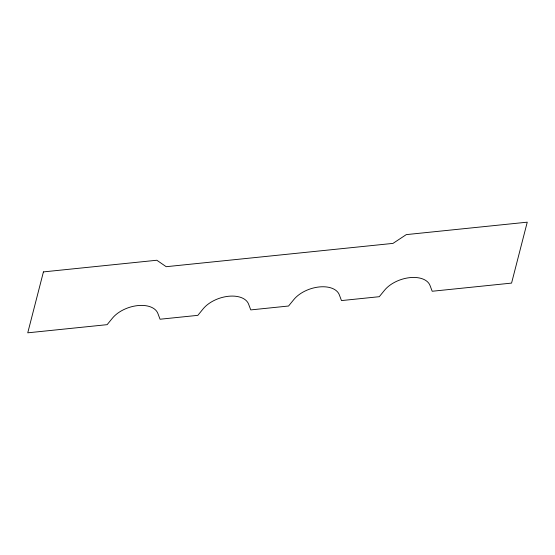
<?xml version="1.0" encoding="UTF-8"?>
<svg xmlns="http://www.w3.org/2000/svg" width="555" height="555" viewBox="0 0 555 555"><rect width="100%" height="100%" fill="white"/><g stroke="black" fill="none" stroke-linecap="round" stroke-linejoin="round"><path stroke-width="0.83" d="M43.429 271.901L27.75 332.82L107.129 324.661L112.422 318.175A25.821 15.283 -18.8 0 1 137.793 305.59A25.821 15.283 -18.8 0 1 157.891 313.506L160.048 319.229L197.844 315.344L203.137 308.857A25.821 15.283 -18.8 0 1 228.507 296.273A25.821 15.283 -18.8 0 1 248.612 304.182L250.763 309.905L288.558 306.02L293.852 299.534A25.821 15.283 -18.8 0 1 319.229 286.949A25.821 15.283 -18.8 0 1 339.327 294.858L341.478 300.581L379.28 296.696L384.573 290.209A25.821 15.283 -18.8 0 1 409.944 277.625A25.821 15.283 -18.8 0 1 430.042 285.534L432.192 291.257L511.571 283.099L527.25 222.18L406.295 234.612L392.995 243.388L166.202 266.698L156.822 260.246L43.429 271.901"/></g></svg>
